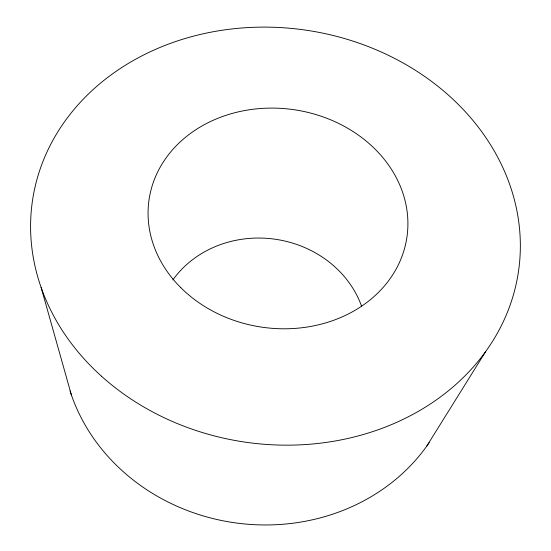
<?xml version="1.0" encoding="UTF-8"?>
<svg xmlns="http://www.w3.org/2000/svg" width="551" height="551" viewBox="0 0 551 551"><rect width="100%" height="100%" fill="white"/><g stroke="black" fill="none" stroke-linecap="round" stroke-linejoin="round"><path stroke-width="0.83" d="M426.722 446.172L485.679 351.524M41.146 287.553L71.403 395.005M429.208 442.605A198.174 179.116 8.1 0 1 234.32 522.727A198.174 179.116 8.1 0 1 70.032 390.886M172.842 279.936A105.337 94.889 8.1 0 1 274.749 239.168A105.337 94.889 8.1 0 1 361.628 306.328M101.549 376.271A245.567 208.216 8.1 0 0 511.727 300.378A245.567 208.216 8.1 0 0 213.134 31.758A245.567 208.216 8.1 0 0 101.549 376.271M180.845 287.712A130.298 109.911 8.1 0 0 401.273 258.205A130.298 109.911 8.1 0 0 251.841 109.415A130.298 109.911 8.1 0 0 180.845 287.712"/></g></svg>
